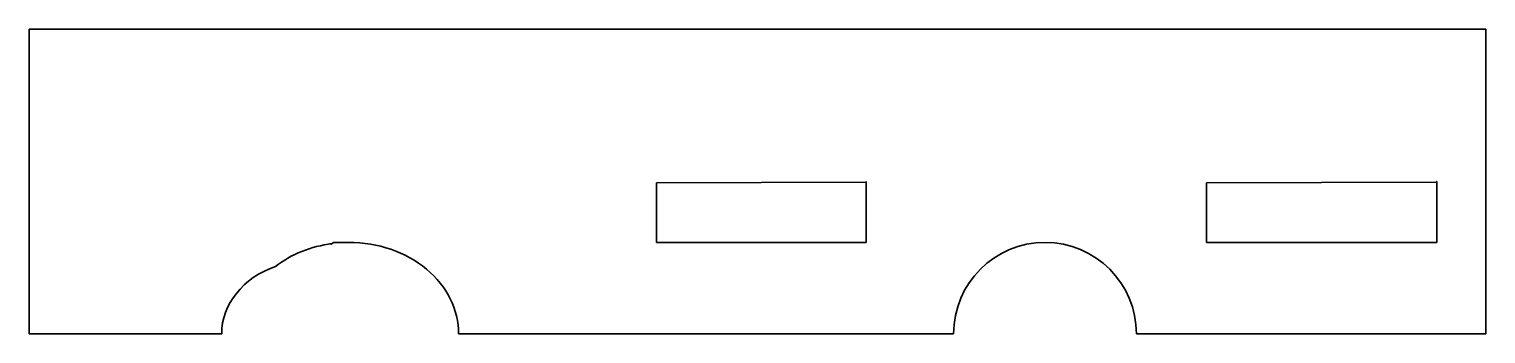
# Model space of a CAD drawing. Extents: x 89 to 208, y 92 to 118.
import ezdxf

# ---------------------------------------------------------------- set-up
doc = ezdxf.new("R2010")
doc.units = 0

msp = doc.modelspace()

# ---------------------------------------------------------------- linework, layer by layer
at = {"color": 7, "lineweight": 35}
for p, q in [((208.249634, 117.5), (88.750366, 117.5)), ((88.750366, 92.5), (88.750366, 117.5)), ((208.249634, 92.5), (208.249634, 117.5)), ((164.587769, 92.5), (123.981689, 92.5)), ((208.249634, 92.5), (179.587769, 92.5))]:
    msp.add_line(p, q, dxfattribs=at)
at = {"color": 7, "lineweight": 35, "ltscale": 0.1225}
for p, q in [((140.207764, 104.899994), (140.207764, 100)), ((185.32312, 104.899994), (185.32312, 100))]:
    msp.add_line(p, q, dxfattribs=at)
at = {"color": 7, "lineweight": 35, "ltscale": 0.430132}
msp.add_line((157.413208, 104.949219), (140.208008, 104.899994), dxfattribs=at)
at = {"color": 7, "lineweight": 35, "ltscale": 4.9e-05}
msp.add_line((157.412964, 105), (157.414917, 105), dxfattribs=at)
at = {"color": 7, "lineweight": 35, "ltscale": 0.00127}
msp.add_line((157.413208, 104.949219), (157.412964, 105), dxfattribs=at)
at = {"color": 7, "lineweight": 35, "ltscale": 0.125}
for p, q in [((157.414917, 105), (157.414917, 100)), ((204.223389, 105), (204.223389, 100))]:
    msp.add_line(p, q, dxfattribs=at)
at = {"color": 7, "lineweight": 35, "ltscale": 0.471962}
msp.add_line((204.201782, 104.953979), (185.323364, 104.899994), dxfattribs=at)
at = {"color": 7, "lineweight": 35, "ltscale": 0.001151}
msp.add_line((204.201782, 104.953979), (204.20166, 105), dxfattribs=at)
at = {"color": 7, "lineweight": 35, "ltscale": 0.00054}
msp.add_line((204.201782, 105), (204.223389, 105), dxfattribs=at)
at = {"color": 7, "lineweight": 35, "ltscale": 0.004097}
msp.add_line((113.527344, 99.847046), (113.365601, 99.873505), dxfattribs=at)
at = {"color": 7, "lineweight": 35, "ltscale": 0.002555}
msp.add_line((113.609131, 99.908325), (113.527344, 99.847046), dxfattribs=at)
at = {"color": 7, "lineweight": 35, "ltscale": 0.003673}
msp.add_line((113.726563, 99.996429), (113.609009, 99.908295), dxfattribs=at)
at = {"color": 7, "lineweight": 35, "ltscale": 0.031278}
msp.add_line((114.977661, 100), (113.726563, 99.996429), dxfattribs=at)
at = {"color": 7, "lineweight": 35, "ltscale": 0.430179}
msp.add_line((140.207764, 100), (157.414917, 100), dxfattribs=at)
at = {"color": 7, "lineweight": 35, "ltscale": 0.472507}
msp.add_line((185.32312, 100), (204.223389, 100), dxfattribs=at)
at = {"color": 7, "lineweight": 35, "ltscale": 0.394879}
msp.add_line((104.545532, 92.5), (88.750366, 92.5), dxfattribs=at)
at = {"color": 7, "lineweight": 35}
msp.add_arc((172.087769, 92.5), 7.5, 0, 179.999995, dxfattribs=at)
for centre, major_axis, ratio, start_param, end_param in [((115.005981, 92.504425), (8.969849, 0.006363), 0.835642, 1.7265703618, 2.3108658493), ((115.008301, 92.500031), (8.973267, 0.000076), 0.835818, 6.2831717659, 7.8573919627), ((111.723877, 92.500153), (7.178345, 0.00032), 0.835829, 1.9670247519, 3.1415668828)]:
    msp.add_ellipse(centre, major_axis=major_axis, ratio=ratio, start_param=start_param, end_param=end_param, dxfattribs=at)

doc.saveas('drawing.dxf')
